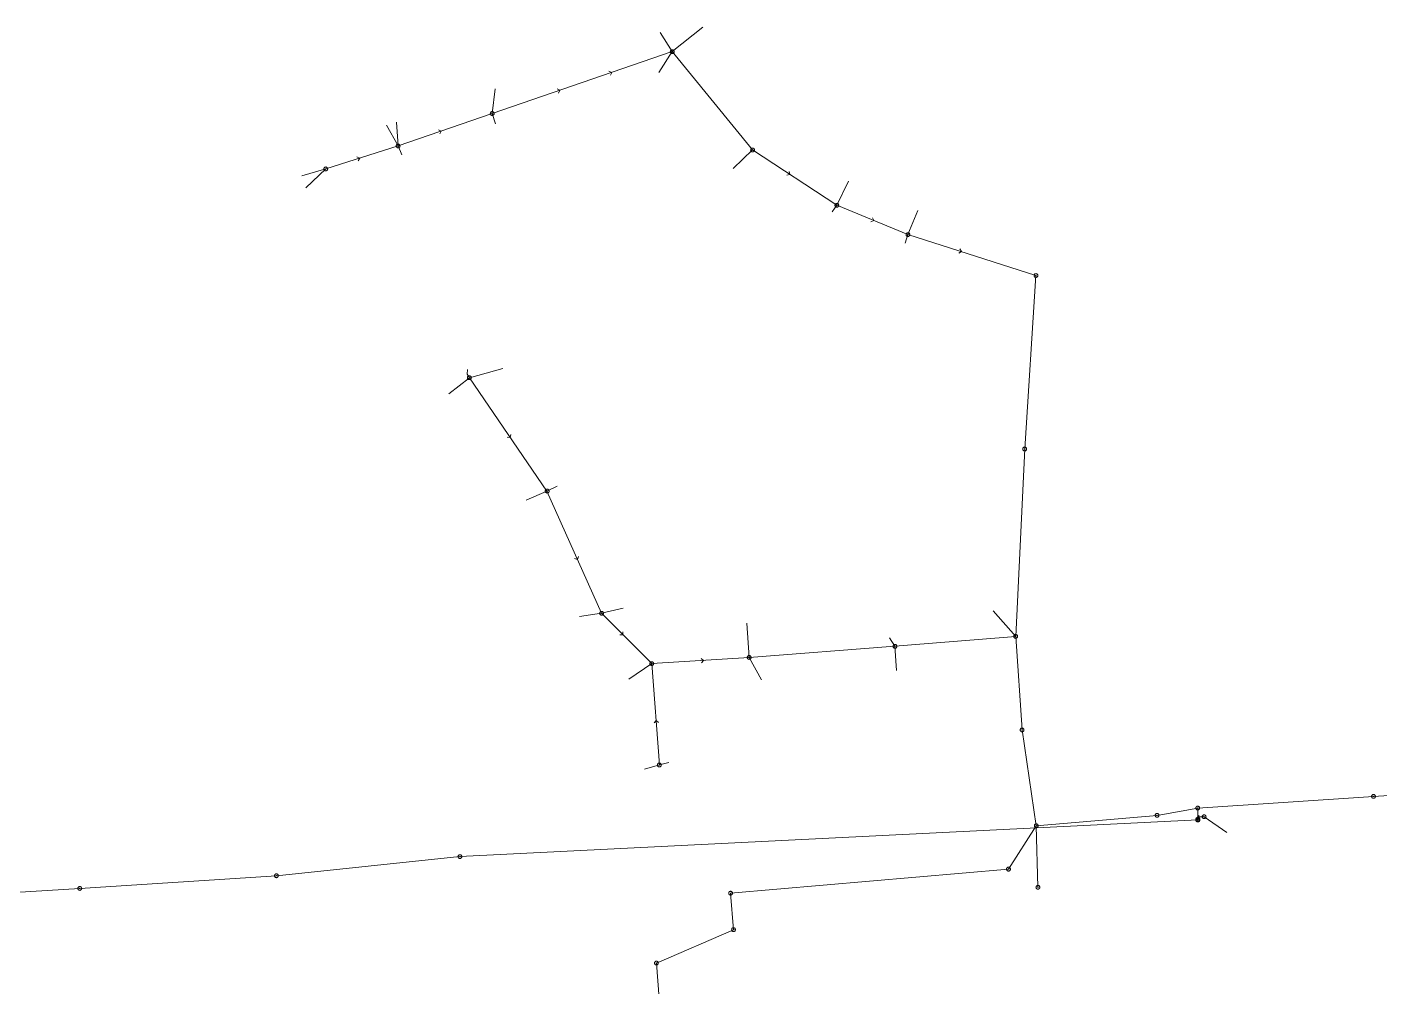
# Model space of a CAD drawing. Header units: metres. Extents: x 25504150 to 25508618, y 6694193 to 6702753.
# Drawn here: x 25507759.9 to 25508088.6, y 6697640.1 to 6697873.4 of the extents above; entities that cross this region are included whole.
import ezdxf

# ---------------------------------------------------------------- set-up
doc = ezdxf.new("R2010")
doc.units = ezdxf.units.M
for name, pattern in [('Paineviemariputket', [0]), ('Paineviemarivarusteet', [0]), ('Psewer_node', [0]), ('Sewer_node', [0]), ('Viemariputket', [0]), ('Viemarivarusteet', [0])]:
    doc.linetypes.add(name, pattern=pattern)
for name, color, linetype, lineweight in [('Paineviemariputket', 7, 'Paineviemariputket', 0), ('Paineviemarivarusteet', 7, 'Paineviemarivarusteet', 0), ('Psewer_node', 7, 'Psewer_node', 0), ('Sewer_node', 7, 'Sewer_node', 0), ('Viemariputket', 7, 'Viemariputket', 0), ('Viemarivarusteet', 7, 'Viemarivarusteet', 0)]:
    doc.layers.add(name, color=color, linetype=linetype, lineweight=lineweight)

msp = doc.modelspace()

# ---------------------------------------------------------------- linework, layer by layer
at = {"layer": 'Paineviemariputket', "color": 1, "linetype": 'Continuous', "lineweight": 15}
msp.add_line((25507865.08, 6697671.75, 44.28), (25508044.38, 6697680.72), dxfattribs=at)
at = {"layer": 'Paineviemarivarusteet', "color": 32, "true_color": 0xb46600}
msp.add_point((25508044.38, 6697680.72), dxfattribs=at)
at = {"layer": 'Psewer_node', "color": 14, "linetype": 'Continuous', "true_color": 0xa60000}
for p, q in [((25508043.86, 6697680.7), (25508044.62, 6697681.18)), ((25508044.66, 6697680.28), (25508043.86, 6697680.7)), ((25508044.62, 6697681.18), (25508044.66, 6697680.28))]:
    msp.add_line(p, q, dxfattribs=at)
at = {"layer": 'Psewer_node', "color": 14, "linetype": 'Continuous', "true_color": 0xa60000, "flags": 128}
msp.add_lwpolyline([(25508044.9, 6697680.72), (25508044.89, 6697680.8), (25508044.87, 6697680.88), (25508044.84, 6697680.96), (25508044.8, 6697681.03), (25508044.75, 6697681.09), (25508044.69, 6697681.14), (25508044.62, 6697681.18), (25508044.54, 6697681.21), (25508044.46, 6697681.23), (25508044.38, 6697681.24), (25508044.3, 6697681.23), (25508044.22, 6697681.21), (25508044.14, 6697681.18), (25508044.07, 6697681.14), (25508044.01, 6697681.09), (25508043.96, 6697681.03), (25508043.92, 6697680.96), (25508043.89, 6697680.88), (25508043.87, 6697680.8), (25508043.86, 6697680.72), (25508043.87, 6697680.64), (25508043.89, 6697680.56), (25508043.92, 6697680.48), (25508043.96, 6697680.41), (25508044.01, 6697680.35), (25508044.07, 6697680.3), (25508044.14, 6697680.26), (25508044.22, 6697680.23), (25508044.3, 6697680.21), (25508044.38, 6697680.2), (25508044.46, 6697680.21), (25508044.54, 6697680.23), (25508044.62, 6697680.26), (25508044.69, 6697680.3), (25508044.75, 6697680.35), (25508044.8, 6697680.41), (25508044.84, 6697680.48), (25508044.87, 6697680.56), (25508044.89, 6697680.64)], close=True, dxfattribs=at)
at = {"layer": 'Sewer_node', "color": 46, "linetype": 'Continuous', "true_color": 0x7f5f00}
msp.add_line((25508043.99, 6697681.02), (25508044.7, 6697681.75), dxfattribs=at)
at = {"layer": 'Sewer_node', "color": 46, "linetype": 'Continuous', "true_color": 0x7f5f00, "flags": 128}
for points, elevation in [([(25507917.12, 6697867.4), (25507917.11, 6697867.47), (25507917.1, 6697867.54), (25507917.07, 6697867.61), (25507917.03, 6697867.67), (25507916.99, 6697867.73), (25507916.93, 6697867.77), (25507916.87, 6697867.81), (25507916.8, 6697867.84), (25507916.73, 6697867.85), (25507916.66, 6697867.86), (25507916.59, 6697867.85), (25507916.52, 6697867.84), (25507916.45, 6697867.81), (25507916.39, 6697867.77), (25507916.33, 6697867.73), (25507916.29, 6697867.67), (25507916.25, 6697867.61), (25507916.22, 6697867.54), (25507916.21, 6697867.47), (25507916.2, 6697867.4), (25507916.21, 6697867.33), (25507916.22, 6697867.26), (25507916.25, 6697867.19), (25507916.29, 6697867.13), (25507916.33, 6697867.07), (25507916.39, 6697867.03), (25507916.45, 6697866.99), (25507916.52, 6697866.96), (25507916.59, 6697866.95), (25507916.66, 6697866.94), (25507916.73, 6697866.95), (25507916.8, 6697866.96), (25507916.87, 6697866.99), (25507916.93, 6697867.03), (25507916.99, 6697867.07), (25507917.03, 6697867.13), (25507917.07, 6697867.19), (25507917.1, 6697867.26), (25507917.11, 6697867.33)], 46.14), ([(25507873.38, 6697852.36), (25507873.37, 6697852.43), (25507873.36, 6697852.5), (25507873.33, 6697852.57), (25507873.29, 6697852.63), (25507873.25, 6697852.69), (25507873.19, 6697852.73), (25507873.13, 6697852.77), (25507873.06, 6697852.8), (25507872.99, 6697852.81), (25507872.92, 6697852.82), (25507872.85, 6697852.81), (25507872.78, 6697852.8), (25507872.71, 6697852.77), (25507872.65, 6697852.73), (25507872.59, 6697852.69), (25507872.55, 6697852.63), (25507872.51, 6697852.57), (25507872.48, 6697852.5), (25507872.47, 6697852.43), (25507872.46, 6697852.36), (25507872.47, 6697852.29), (25507872.48, 6697852.22), (25507872.51, 6697852.15), (25507872.55, 6697852.09), (25507872.59, 6697852.03), (25507872.65, 6697851.99), (25507872.71, 6697851.95), (25507872.78, 6697851.92), (25507872.85, 6697851.91), (25507872.92, 6697851.9), (25507872.99, 6697851.91), (25507873.06, 6697851.92), (25507873.13, 6697851.95), (25507873.19, 6697851.99), (25507873.25, 6697852.03), (25507873.29, 6697852.09), (25507873.33, 6697852.15), (25507873.36, 6697852.22), (25507873.37, 6697852.29)], 45.2), ([(25507850.52, 6697844.48), (25507850.51, 6697844.55), (25507850.5, 6697844.62), (25507850.47, 6697844.69), (25507850.43, 6697844.75), (25507850.39, 6697844.81), (25507850.33, 6697844.85), (25507850.27, 6697844.89), (25507850.2, 6697844.92), (25507850.13, 6697844.93), (25507850.06, 6697844.94), (25507849.99, 6697844.93), (25507849.92, 6697844.92), (25507849.85, 6697844.89), (25507849.79, 6697844.85), (25507849.73, 6697844.81), (25507849.69, 6697844.75), (25507849.65, 6697844.69), (25507849.62, 6697844.62), (25507849.61, 6697844.55), (25507849.6, 6697844.48), (25507849.61, 6697844.41), (25507849.62, 6697844.34), (25507849.65, 6697844.27), (25507849.69, 6697844.21), (25507849.73, 6697844.15), (25507849.79, 6697844.11), (25507849.85, 6697844.07), (25507849.92, 6697844.04), (25507849.99, 6697844.03), (25507850.06, 6697844.02), (25507850.13, 6697844.03), (25507850.2, 6697844.04), (25507850.27, 6697844.07), (25507850.33, 6697844.11), (25507850.39, 6697844.15), (25507850.43, 6697844.21), (25507850.47, 6697844.27), (25507850.5, 6697844.34), (25507850.51, 6697844.41)], 45.44), ([(25507936.64, 6697843.49), (25507936.63, 6697843.56), (25507936.62, 6697843.63), (25507936.59, 6697843.7), (25507936.55, 6697843.76), (25507936.51, 6697843.82), (25507936.45, 6697843.86), (25507936.39, 6697843.9), (25507936.32, 6697843.93), (25507936.25, 6697843.94), (25507936.18, 6697843.95), (25507936.11, 6697843.94), (25507936.04, 6697843.93), (25507935.97, 6697843.9), (25507935.91, 6697843.86), (25507935.85, 6697843.82), (25507935.81, 6697843.76), (25507935.77, 6697843.7), (25507935.74, 6697843.63), (25507935.73, 6697843.56), (25507935.72, 6697843.49), (25507935.73, 6697843.42), (25507935.74, 6697843.35), (25507935.77, 6697843.28), (25507935.81, 6697843.22), (25507935.85, 6697843.16), (25507935.91, 6697843.12), (25507935.97, 6697843.08), (25507936.04, 6697843.05), (25507936.11, 6697843.04), (25507936.18, 6697843.03), (25507936.25, 6697843.04), (25507936.32, 6697843.05), (25507936.39, 6697843.08), (25507936.45, 6697843.12), (25507936.51, 6697843.16), (25507936.55, 6697843.22), (25507936.59, 6697843.28), (25507936.62, 6697843.35), (25507936.63, 6697843.42)], 44.83), ([(25507832.95, 6697838.89), (25507832.94, 6697838.96), (25507832.93, 6697839.04), (25507832.9, 6697839.1), (25507832.86, 6697839.17), (25507832.81, 6697839.22), (25507832.76, 6697839.27), (25507832.69, 6697839.31), (25507832.63, 6697839.34), (25507832.55, 6697839.35), (25507832.48, 6697839.36), (25507832.41, 6697839.35), (25507832.33, 6697839.34), (25507832.27, 6697839.31), (25507832.2, 6697839.27), (25507832.15, 6697839.22), (25507832.1, 6697839.17), (25507832.06, 6697839.1), (25507832.03, 6697839.04), (25507832.02, 6697838.96), (25507832.01, 6697838.89), (25507832.02, 6697838.82), (25507832.03, 6697838.74), (25507832.06, 6697838.68), (25507832.1, 6697838.61), (25507832.15, 6697838.56), (25507832.2, 6697838.51), (25507832.27, 6697838.47), (25507832.33, 6697838.44), (25507832.41, 6697838.43), (25507832.48, 6697838.42), (25507832.55, 6697838.43), (25507832.63, 6697838.44), (25507832.69, 6697838.47), (25507832.76, 6697838.51), (25507832.81, 6697838.56), (25507832.86, 6697838.61), (25507832.9, 6697838.68), (25507832.93, 6697838.74), (25507832.94, 6697838.82)], 44.78), ([(25507957.12, 6697830.05), (25507957.11, 6697830.12), (25507957.1, 6697830.19), (25507957.07, 6697830.26), (25507957.03, 6697830.32), (25507956.99, 6697830.38), (25507956.93, 6697830.42), (25507956.87, 6697830.46), (25507956.8, 6697830.49), (25507956.73, 6697830.5), (25507956.66, 6697830.51), (25507956.59, 6697830.5), (25507956.52, 6697830.49), (25507956.45, 6697830.46), (25507956.39, 6697830.42), (25507956.33, 6697830.38), (25507956.29, 6697830.32), (25507956.25, 6697830.26), (25507956.22, 6697830.19), (25507956.21, 6697830.12), (25507956.2, 6697830.05), (25507956.21, 6697829.98), (25507956.22, 6697829.91), (25507956.25, 6697829.84), (25507956.29, 6697829.78), (25507956.33, 6697829.72), (25507956.39, 6697829.68), (25507956.45, 6697829.64), (25507956.52, 6697829.61), (25507956.59, 6697829.6), (25507956.66, 6697829.59), (25507956.73, 6697829.6), (25507956.8, 6697829.61), (25507956.87, 6697829.64), (25507956.93, 6697829.68), (25507956.99, 6697829.72), (25507957.03, 6697829.78), (25507957.07, 6697829.84), (25507957.1, 6697829.91), (25507957.11, 6697829.98)], 44.3), ([(25507974.4, 6697822.93), (25507974.39, 6697823), (25507974.38, 6697823.07), (25507974.35, 6697823.14), (25507974.31, 6697823.2), (25507974.27, 6697823.26), (25507974.21, 6697823.3), (25507974.15, 6697823.34), (25507974.08, 6697823.37), (25507974.01, 6697823.38), (25507973.94, 6697823.39), (25507973.87, 6697823.38), (25507973.8, 6697823.37), (25507973.73, 6697823.34), (25507973.67, 6697823.3), (25507973.61, 6697823.26), (25507973.57, 6697823.2), (25507973.53, 6697823.14), (25507973.5, 6697823.07), (25507973.49, 6697823), (25507973.48, 6697822.93), (25507973.49, 6697822.86), (25507973.5, 6697822.79), (25507973.53, 6697822.72), (25507973.57, 6697822.66), (25507973.61, 6697822.6), (25507973.67, 6697822.56), (25507973.73, 6697822.52), (25507973.8, 6697822.49), (25507973.87, 6697822.48), (25507973.94, 6697822.47), (25507974.01, 6697822.48), (25507974.08, 6697822.49), (25507974.15, 6697822.52), (25507974.21, 6697822.56), (25507974.27, 6697822.6), (25507974.31, 6697822.66), (25507974.35, 6697822.72), (25507974.38, 6697822.79), (25507974.39, 6697822.86)], 43.79), ([(25508005.51, 6697812.98), (25508005.5, 6697813.05), (25508005.49, 6697813.12), (25508005.46, 6697813.19), (25508005.42, 6697813.25), (25508005.38, 6697813.31), (25508005.32, 6697813.35), (25508005.26, 6697813.39), (25508005.19, 6697813.42), (25508005.12, 6697813.43), (25508005.05, 6697813.44), (25508004.98, 6697813.43), (25508004.91, 6697813.42), (25508004.84, 6697813.39), (25508004.78, 6697813.35), (25508004.72, 6697813.31), (25508004.68, 6697813.25), (25508004.64, 6697813.19), (25508004.61, 6697813.12), (25508004.6, 6697813.05), (25508004.59, 6697812.98), (25508004.6, 6697812.91), (25508004.61, 6697812.84), (25508004.64, 6697812.77), (25508004.68, 6697812.71), (25508004.72, 6697812.65), (25508004.78, 6697812.61), (25508004.84, 6697812.57), (25508004.91, 6697812.54), (25508004.98, 6697812.53), (25508005.05, 6697812.52), (25508005.12, 6697812.53), (25508005.19, 6697812.54), (25508005.26, 6697812.57), (25508005.32, 6697812.61), (25508005.38, 6697812.65), (25508005.42, 6697812.71), (25508005.46, 6697812.77), (25508005.49, 6697812.84), (25508005.5, 6697812.91)], 43.63), ([(25507867.83, 6697788.14), (25507867.82, 6697788.21), (25507867.81, 6697788.28), (25507867.78, 6697788.35), (25507867.74, 6697788.41), (25507867.7, 6697788.47), (25507867.64, 6697788.51), (25507867.58, 6697788.55), (25507867.51, 6697788.58), (25507867.44, 6697788.59), (25507867.37, 6697788.6), (25507867.3, 6697788.59), (25507867.23, 6697788.58), (25507867.16, 6697788.55), (25507867.1, 6697788.51), (25507867.04, 6697788.47), (25507867, 6697788.41), (25507866.96, 6697788.35), (25507866.93, 6697788.28), (25507866.92, 6697788.21), (25507866.91, 6697788.14), (25507866.92, 6697788.07), (25507866.93, 6697788), (25507866.96, 6697787.93), (25507867, 6697787.87), (25507867.04, 6697787.81), (25507867.1, 6697787.77), (25507867.16, 6697787.73), (25507867.23, 6697787.7), (25507867.3, 6697787.69), (25507867.37, 6697787.68), (25507867.44, 6697787.69), (25507867.51, 6697787.7), (25507867.58, 6697787.73), (25507867.64, 6697787.77), (25507867.7, 6697787.81), (25507867.74, 6697787.87), (25507867.78, 6697787.93), (25507867.81, 6697788), (25507867.82, 6697788.07)], 45.07), ([(25508002.78, 6697770.83), (25508002.77, 6697770.9), (25508002.76, 6697770.98), (25508002.73, 6697771.04), (25508002.69, 6697771.11), (25508002.64, 6697771.16), (25508002.59, 6697771.21), (25508002.52, 6697771.25), (25508002.46, 6697771.28), (25508002.38, 6697771.29), (25508002.31, 6697771.3), (25508002.24, 6697771.29), (25508002.16, 6697771.28), (25508002.1, 6697771.25), (25508002.03, 6697771.21), (25508001.98, 6697771.16), (25508001.93, 6697771.11), (25508001.89, 6697771.04), (25508001.86, 6697770.98), (25508001.85, 6697770.9), (25508001.84, 6697770.83), (25508001.85, 6697770.76), (25508001.86, 6697770.68), (25508001.89, 6697770.62), (25508001.93, 6697770.55), (25508001.98, 6697770.5), (25508002.03, 6697770.45), (25508002.1, 6697770.41), (25508002.16, 6697770.38), (25508002.24, 6697770.37), (25508002.31, 6697770.36), (25508002.38, 6697770.37), (25508002.46, 6697770.38), (25508002.52, 6697770.41), (25508002.59, 6697770.45), (25508002.64, 6697770.5), (25508002.69, 6697770.55), (25508002.73, 6697770.62), (25508002.76, 6697770.68), (25508002.77, 6697770.76)], 40.58), ([(25507886.76, 6697760.59), (25507886.75, 6697760.66), (25507886.74, 6697760.74), (25507886.71, 6697760.8), (25507886.67, 6697760.87), (25507886.62, 6697760.92), (25507886.57, 6697760.97), (25507886.5, 6697761.01), (25507886.44, 6697761.04), (25507886.36, 6697761.05), (25507886.29, 6697761.06), (25507886.22, 6697761.05), (25507886.14, 6697761.04), (25507886.08, 6697761.01), (25507886.01, 6697760.97), (25507885.96, 6697760.92), (25507885.91, 6697760.87), (25507885.87, 6697760.8), (25507885.84, 6697760.74), (25507885.83, 6697760.66), (25507885.82, 6697760.59), (25507885.83, 6697760.52), (25507885.84, 6697760.44), (25507885.87, 6697760.38), (25507885.91, 6697760.31), (25507885.96, 6697760.26), (25507886.01, 6697760.21), (25507886.08, 6697760.17), (25507886.14, 6697760.14), (25507886.22, 6697760.13), (25507886.29, 6697760.12), (25507886.36, 6697760.13), (25507886.44, 6697760.14), (25507886.5, 6697760.17), (25507886.57, 6697760.21), (25507886.62, 6697760.26), (25507886.67, 6697760.31), (25507886.71, 6697760.38), (25507886.74, 6697760.44), (25507886.75, 6697760.52)], 45.35), ([(25507899.96, 6697730.9), (25507899.95, 6697730.97), (25507899.94, 6697731.04), (25507899.91, 6697731.11), (25507899.87, 6697731.17), (25507899.83, 6697731.23), (25507899.77, 6697731.27), (25507899.71, 6697731.31), (25507899.64, 6697731.34), (25507899.57, 6697731.35), (25507899.5, 6697731.36), (25507899.43, 6697731.35), (25507899.36, 6697731.34), (25507899.29, 6697731.31), (25507899.23, 6697731.27), (25507899.17, 6697731.23), (25507899.13, 6697731.17), (25507899.09, 6697731.11), (25507899.06, 6697731.04), (25507899.05, 6697730.97), (25507899.04, 6697730.9), (25507899.05, 6697730.83), (25507899.06, 6697730.76), (25507899.09, 6697730.69), (25507899.13, 6697730.63), (25507899.17, 6697730.57), (25507899.23, 6697730.53), (25507899.29, 6697730.49), (25507899.36, 6697730.46), (25507899.43, 6697730.45), (25507899.5, 6697730.44), (25507899.57, 6697730.45), (25507899.64, 6697730.46), (25507899.71, 6697730.49), (25507899.77, 6697730.53), (25507899.83, 6697730.57), (25507899.87, 6697730.63), (25507899.91, 6697730.69), (25507899.94, 6697730.76), (25507899.95, 6697730.83)], 43.03), ([(25508000.58, 6697725.27), (25508000.57, 6697725.34), (25508000.56, 6697725.41), (25508000.53, 6697725.48), (25508000.49, 6697725.54), (25508000.45, 6697725.6), (25508000.39, 6697725.64), (25508000.33, 6697725.68), (25508000.26, 6697725.71), (25508000.19, 6697725.72), (25508000.12, 6697725.73), (25508000.05, 6697725.72), (25507999.98, 6697725.71), (25507999.91, 6697725.68), (25507999.85, 6697725.64), (25507999.79, 6697725.6), (25507999.75, 6697725.54), (25507999.71, 6697725.48), (25507999.68, 6697725.41), (25507999.67, 6697725.34), (25507999.66, 6697725.27), (25507999.67, 6697725.2), (25507999.68, 6697725.13), (25507999.71, 6697725.06), (25507999.75, 6697725), (25507999.79, 6697724.94), (25507999.85, 6697724.9), (25507999.91, 6697724.86), (25507999.98, 6697724.83), (25508000.05, 6697724.82), (25508000.12, 6697724.81), (25508000.19, 6697724.82), (25508000.26, 6697724.83), (25508000.33, 6697724.86), (25508000.39, 6697724.9), (25508000.45, 6697724.94), (25508000.49, 6697725), (25508000.53, 6697725.06), (25508000.56, 6697725.13), (25508000.57, 6697725.2)], 39.67), ([(25507971.25, 6697722.86), (25507971.24, 6697722.93), (25507971.23, 6697723.01), (25507971.2, 6697723.07), (25507971.16, 6697723.14), (25507971.11, 6697723.19), (25507971.06, 6697723.24), (25507970.99, 6697723.28), (25507970.93, 6697723.31), (25507970.85, 6697723.32), (25507970.78, 6697723.33), (25507970.71, 6697723.32), (25507970.63, 6697723.31), (25507970.57, 6697723.28), (25507970.5, 6697723.24), (25507970.45, 6697723.19), (25507970.4, 6697723.14), (25507970.36, 6697723.07), (25507970.33, 6697723.01), (25507970.32, 6697722.93), (25507970.31, 6697722.86), (25507970.32, 6697722.79), (25507970.33, 6697722.71), (25507970.36, 6697722.65), (25507970.4, 6697722.58), (25507970.45, 6697722.53), (25507970.5, 6697722.48), (25507970.57, 6697722.44), (25507970.63, 6697722.41), (25507970.71, 6697722.4), (25507970.78, 6697722.39), (25507970.85, 6697722.4), (25507970.93, 6697722.41), (25507970.99, 6697722.44), (25507971.06, 6697722.48), (25507971.11, 6697722.53), (25507971.16, 6697722.58), (25507971.2, 6697722.65), (25507971.23, 6697722.71), (25507971.24, 6697722.79)], 39.17), ([(25507912.16, 6697718.65), (25507912.15, 6697718.72), (25507912.14, 6697718.79), (25507912.11, 6697718.86), (25507912.07, 6697718.92), (25507912.03, 6697718.98), (25507911.97, 6697719.02), (25507911.91, 6697719.06), (25507911.84, 6697719.09), (25507911.77, 6697719.1), (25507911.7, 6697719.11), (25507911.63, 6697719.1), (25507911.56, 6697719.09), (25507911.49, 6697719.06), (25507911.43, 6697719.02), (25507911.37, 6697718.98), (25507911.33, 6697718.92), (25507911.29, 6697718.86), (25507911.26, 6697718.79), (25507911.25, 6697718.72), (25507911.24, 6697718.65), (25507911.25, 6697718.58), (25507911.26, 6697718.51), (25507911.29, 6697718.44), (25507911.33, 6697718.38), (25507911.37, 6697718.32), (25507911.43, 6697718.28), (25507911.49, 6697718.24), (25507911.56, 6697718.21), (25507911.63, 6697718.2), (25507911.7, 6697718.19), (25507911.77, 6697718.2), (25507911.84, 6697718.21), (25507911.91, 6697718.24), (25507911.97, 6697718.28), (25507912.03, 6697718.32), (25507912.07, 6697718.38), (25507912.11, 6697718.44), (25507912.14, 6697718.51), (25507912.15, 6697718.58)], 41.19), ([(25507935.82, 6697720.15), (25507935.81, 6697720.22), (25507935.8, 6697720.29), (25507935.77, 6697720.36), (25507935.73, 6697720.42), (25507935.69, 6697720.48), (25507935.63, 6697720.52), (25507935.57, 6697720.56), (25507935.5, 6697720.59), (25507935.43, 6697720.6), (25507935.36, 6697720.61), (25507935.29, 6697720.6), (25507935.22, 6697720.59), (25507935.15, 6697720.56), (25507935.09, 6697720.52), (25507935.03, 6697720.48), (25507934.99, 6697720.42), (25507934.95, 6697720.36), (25507934.92, 6697720.29), (25507934.91, 6697720.22), (25507934.9, 6697720.15), (25507934.91, 6697720.08), (25507934.92, 6697720.01), (25507934.95, 6697719.94), (25507934.99, 6697719.88), (25507935.03, 6697719.82), (25507935.09, 6697719.78), (25507935.15, 6697719.74), (25507935.22, 6697719.71), (25507935.29, 6697719.7), (25507935.36, 6697719.69), (25507935.43, 6697719.7), (25507935.5, 6697719.71), (25507935.57, 6697719.74), (25507935.63, 6697719.78), (25507935.69, 6697719.82), (25507935.73, 6697719.88), (25507935.77, 6697719.94), (25507935.8, 6697720.01), (25507935.81, 6697720.08)], 40.2), ([(25508002.14, 6697702.54), (25508002.13, 6697702.61), (25508002.12, 6697702.68), (25508002.09, 6697702.75), (25508002.05, 6697702.81), (25508002.01, 6697702.87), (25508001.95, 6697702.91), (25508001.89, 6697702.95), (25508001.82, 6697702.98), (25508001.75, 6697702.99), (25508001.68, 6697703), (25508001.61, 6697702.99), (25508001.54, 6697702.98), (25508001.47, 6697702.95), (25508001.41, 6697702.91), (25508001.35, 6697702.87), (25508001.31, 6697702.81), (25508001.27, 6697702.75), (25508001.24, 6697702.68), (25508001.23, 6697702.61), (25508001.22, 6697702.54), (25508001.23, 6697702.47), (25508001.24, 6697702.4), (25508001.27, 6697702.33), (25508001.31, 6697702.27), (25508001.35, 6697702.21), (25508001.41, 6697702.17), (25508001.47, 6697702.13), (25508001.54, 6697702.1), (25508001.61, 6697702.09), (25508001.68, 6697702.08), (25508001.75, 6697702.09), (25508001.82, 6697702.1), (25508001.89, 6697702.13), (25508001.95, 6697702.17), (25508002.01, 6697702.21), (25508002.05, 6697702.27), (25508002.09, 6697702.33), (25508002.12, 6697702.4), (25508002.13, 6697702.47)], 39.18), ([(25507914.01, 6697694.02), (25507914, 6697694.09), (25507913.99, 6697694.17), (25507913.96, 6697694.23), (25507913.92, 6697694.3), (25507913.87, 6697694.35), (25507913.82, 6697694.4), (25507913.75, 6697694.44), (25507913.69, 6697694.47), (25507913.61, 6697694.48), (25507913.54, 6697694.49), (25507913.47, 6697694.48), (25507913.39, 6697694.47), (25507913.33, 6697694.44), (25507913.26, 6697694.4), (25507913.21, 6697694.35), (25507913.16, 6697694.3), (25507913.12, 6697694.23), (25507913.09, 6697694.17), (25507913.08, 6697694.09), (25507913.07, 6697694.02), (25507913.08, 6697693.95), (25507913.09, 6697693.87), (25507913.12, 6697693.81), (25507913.16, 6697693.74), (25507913.21, 6697693.69), (25507913.26, 6697693.64), (25507913.33, 6697693.6), (25507913.39, 6697693.57), (25507913.47, 6697693.56), (25507913.54, 6697693.55), (25507913.61, 6697693.56), (25507913.69, 6697693.57), (25507913.75, 6697693.6), (25507913.82, 6697693.64), (25507913.87, 6697693.69), (25507913.92, 6697693.74), (25507913.96, 6697693.81), (25507913.99, 6697693.87), (25507914, 6697693.95)], 41.1), ([(25508087.53, 6697686.38), (25508087.52, 6697686.45), (25508087.51, 6697686.52), (25508087.48, 6697686.59), (25508087.44, 6697686.65), (25508087.4, 6697686.71), (25508087.34, 6697686.75), (25508087.28, 6697686.79), (25508087.21, 6697686.82), (25508087.14, 6697686.83), (25508087.07, 6697686.84), (25508087, 6697686.83), (25508086.93, 6697686.82), (25508086.86, 6697686.79), (25508086.8, 6697686.75), (25508086.74, 6697686.71), (25508086.7, 6697686.65), (25508086.66, 6697686.59), (25508086.63, 6697686.52), (25508086.62, 6697686.45), (25508086.61, 6697686.38), (25508086.62, 6697686.31), (25508086.63, 6697686.24), (25508086.66, 6697686.17), (25508086.7, 6697686.11), (25508086.74, 6697686.05), (25508086.8, 6697686.01), (25508086.86, 6697685.97), (25508086.93, 6697685.94), (25508087, 6697685.93), (25508087.07, 6697685.92), (25508087.14, 6697685.93), (25508087.21, 6697685.94), (25508087.28, 6697685.97), (25508087.34, 6697686.01), (25508087.4, 6697686.05), (25508087.44, 6697686.11), (25508087.48, 6697686.17), (25508087.51, 6697686.24), (25508087.52, 6697686.31)], 39.94), ([(25508044.81, 6697683.55), (25508044.8, 6697683.62), (25508044.79, 6697683.69), (25508044.76, 6697683.76), (25508044.72, 6697683.82), (25508044.68, 6697683.88), (25508044.62, 6697683.92), (25508044.56, 6697683.96), (25508044.49, 6697683.99), (25508044.42, 6697684), (25508044.35, 6697684.01), (25508044.28, 6697684), (25508044.21, 6697683.99), (25508044.14, 6697683.96), (25508044.08, 6697683.92), (25508044.02, 6697683.88), (25508043.98, 6697683.82), (25508043.94, 6697683.76), (25508043.91, 6697683.69), (25508043.9, 6697683.62), (25508043.89, 6697683.55), (25508043.9, 6697683.48), (25508043.91, 6697683.41), (25508043.94, 6697683.34), (25508043.98, 6697683.28), (25508044.02, 6697683.22), (25508044.08, 6697683.18), (25508044.14, 6697683.14), (25508044.21, 6697683.11), (25508044.28, 6697683.1), (25508044.35, 6697683.09), (25508044.42, 6697683.1), (25508044.49, 6697683.11), (25508044.56, 6697683.14), (25508044.62, 6697683.18), (25508044.68, 6697683.22), (25508044.72, 6697683.28), (25508044.76, 6697683.34), (25508044.79, 6697683.41), (25508044.8, 6697683.48)], 39.9), ([(25508005.59, 6697679.25), (25508005.58, 6697679.32), (25508005.57, 6697679.39), (25508005.54, 6697679.46), (25508005.5, 6697679.52), (25508005.46, 6697679.58), (25508005.4, 6697679.62), (25508005.34, 6697679.66), (25508005.27, 6697679.69), (25508005.2, 6697679.7), (25508005.13, 6697679.71), (25508005.06, 6697679.7), (25508004.99, 6697679.69), (25508004.92, 6697679.66), (25508004.86, 6697679.62), (25508004.8, 6697679.58), (25508004.76, 6697679.52), (25508004.72, 6697679.46), (25508004.69, 6697679.39), (25508004.68, 6697679.32), (25508004.67, 6697679.25), (25508004.68, 6697679.18), (25508004.69, 6697679.11), (25508004.72, 6697679.04), (25508004.76, 6697678.98), (25508004.8, 6697678.92), (25508004.86, 6697678.88), (25508004.92, 6697678.84), (25508004.99, 6697678.81), (25508005.06, 6697678.8), (25508005.13, 6697678.79), (25508005.2, 6697678.8), (25508005.27, 6697678.81), (25508005.34, 6697678.84), (25508005.4, 6697678.88), (25508005.46, 6697678.92), (25508005.5, 6697678.98), (25508005.54, 6697679.04), (25508005.57, 6697679.11), (25508005.58, 6697679.18)], 39.81), ([(25508034.95, 6697681.78), (25508034.94, 6697681.85), (25508034.93, 6697681.92), (25508034.9, 6697681.99), (25508034.86, 6697682.05), (25508034.82, 6697682.11), (25508034.76, 6697682.15), (25508034.7, 6697682.19), (25508034.63, 6697682.22), (25508034.56, 6697682.23), (25508034.49, 6697682.24), (25508034.42, 6697682.23), (25508034.35, 6697682.22), (25508034.28, 6697682.19), (25508034.22, 6697682.15), (25508034.16, 6697682.11), (25508034.12, 6697682.05), (25508034.08, 6697681.99), (25508034.05, 6697681.92), (25508034.04, 6697681.85), (25508034.03, 6697681.78), (25508034.04, 6697681.71), (25508034.05, 6697681.64), (25508034.08, 6697681.57), (25508034.12, 6697681.51), (25508034.16, 6697681.45), (25508034.22, 6697681.41), (25508034.28, 6697681.37), (25508034.35, 6697681.34), (25508034.42, 6697681.33), (25508034.49, 6697681.32), (25508034.56, 6697681.33), (25508034.63, 6697681.34), (25508034.7, 6697681.37), (25508034.76, 6697681.41), (25508034.82, 6697681.45), (25508034.86, 6697681.51), (25508034.9, 6697681.57), (25508034.93, 6697681.64), (25508034.94, 6697681.71)], 39.74), ([(25508046.37, 6697681.44), (25508046.36, 6697681.51), (25508046.35, 6697681.58), (25508046.32, 6697681.65), (25508046.28, 6697681.71), (25508046.24, 6697681.77), (25508046.18, 6697681.81), (25508046.12, 6697681.85), (25508046.05, 6697681.88), (25508045.98, 6697681.89), (25508045.91, 6697681.9), (25508045.84, 6697681.89), (25508045.77, 6697681.88), (25508045.7, 6697681.85), (25508045.64, 6697681.81), (25508045.58, 6697681.77), (25508045.54, 6697681.71), (25508045.5, 6697681.65), (25508045.47, 6697681.58), (25508045.46, 6697681.51), (25508045.45, 6697681.44), (25508045.46, 6697681.37), (25508045.47, 6697681.3), (25508045.5, 6697681.23), (25508045.54, 6697681.17), (25508045.58, 6697681.11), (25508045.64, 6697681.07), (25508045.7, 6697681.03), (25508045.77, 6697681), (25508045.84, 6697680.99), (25508045.91, 6697680.98), (25508045.98, 6697680.99), (25508046.05, 6697681), (25508046.12, 6697681.03), (25508046.18, 6697681.07), (25508046.24, 6697681.11), (25508046.28, 6697681.17), (25508046.32, 6697681.23), (25508046.35, 6697681.3), (25508046.36, 6697681.37)], 193.64), ([(25507865.54, 6697671.75), (25507865.53, 6697671.82), (25507865.52, 6697671.89), (25507865.49, 6697671.96), (25507865.45, 6697672.02), (25507865.41, 6697672.08), (25507865.35, 6697672.12), (25507865.29, 6697672.16), (25507865.22, 6697672.19), (25507865.15, 6697672.2), (25507865.08, 6697672.21), (25507865.01, 6697672.2), (25507864.94, 6697672.19), (25507864.87, 6697672.16), (25507864.81, 6697672.12), (25507864.75, 6697672.08), (25507864.71, 6697672.02), (25507864.67, 6697671.96), (25507864.64, 6697671.89), (25507864.63, 6697671.82), (25507864.62, 6697671.75), (25507864.63, 6697671.68), (25507864.64, 6697671.61), (25507864.67, 6697671.54), (25507864.71, 6697671.48), (25507864.75, 6697671.42), (25507864.81, 6697671.38), (25507864.87, 6697671.34), (25507864.94, 6697671.31), (25507865.01, 6697671.3), (25507865.08, 6697671.29), (25507865.15, 6697671.3), (25507865.22, 6697671.31), (25507865.29, 6697671.34), (25507865.35, 6697671.38), (25507865.41, 6697671.42), (25507865.45, 6697671.48), (25507865.49, 6697671.54), (25507865.52, 6697671.61), (25507865.53, 6697671.68)], 46.49), ([(25507820.94, 6697667.09), (25507820.93, 6697667.16), (25507820.92, 6697667.23), (25507820.89, 6697667.3), (25507820.85, 6697667.36), (25507820.81, 6697667.42), (25507820.75, 6697667.46), (25507820.69, 6697667.5), (25507820.62, 6697667.53), (25507820.55, 6697667.54), (25507820.48, 6697667.55), (25507820.41, 6697667.54), (25507820.34, 6697667.53), (25507820.27, 6697667.5), (25507820.21, 6697667.46), (25507820.15, 6697667.42), (25507820.11, 6697667.36), (25507820.07, 6697667.3), (25507820.04, 6697667.23), (25507820.03, 6697667.16), (25507820.02, 6697667.09), (25507820.03, 6697667.02), (25507820.04, 6697666.95), (25507820.07, 6697666.88), (25507820.11, 6697666.82), (25507820.15, 6697666.76), (25507820.21, 6697666.72), (25507820.27, 6697666.68), (25507820.34, 6697666.65), (25507820.41, 6697666.64), (25507820.48, 6697666.63), (25507820.55, 6697666.64), (25507820.62, 6697666.65), (25507820.69, 6697666.68), (25507820.75, 6697666.72), (25507820.81, 6697666.76), (25507820.85, 6697666.82), (25507820.89, 6697666.88), (25507820.92, 6697666.95), (25507820.93, 6697667.02)], 42.91), ([(25507998.84, 6697668.71), (25507998.83, 6697668.78), (25507998.82, 6697668.86), (25507998.79, 6697668.92), (25507998.75, 6697668.99), (25507998.7, 6697669.04), (25507998.65, 6697669.09), (25507998.58, 6697669.13), (25507998.52, 6697669.16), (25507998.44, 6697669.17), (25507998.37, 6697669.18), (25507998.3, 6697669.17), (25507998.22, 6697669.16), (25507998.16, 6697669.13), (25507998.09, 6697669.09), (25507998.04, 6697669.04), (25507997.99, 6697668.99), (25507997.95, 6697668.92), (25507997.92, 6697668.86), (25507997.91, 6697668.78), (25507997.9, 6697668.71), (25507997.91, 6697668.64), (25507997.92, 6697668.56), (25507997.95, 6697668.5), (25507997.99, 6697668.43), (25507998.04, 6697668.38), (25507998.09, 6697668.33), (25507998.16, 6697668.29), (25507998.22, 6697668.26), (25507998.3, 6697668.25), (25507998.37, 6697668.24), (25507998.44, 6697668.25), (25507998.52, 6697668.26), (25507998.58, 6697668.29), (25507998.65, 6697668.33), (25507998.7, 6697668.38), (25507998.75, 6697668.43), (25507998.79, 6697668.5), (25507998.82, 6697668.56), (25507998.83, 6697668.64)], 39.73), ([(25507773.17, 6697664.01), (25507773.16, 6697664.08), (25507773.15, 6697664.15), (25507773.12, 6697664.22), (25507773.08, 6697664.28), (25507773.04, 6697664.34), (25507772.98, 6697664.38), (25507772.92, 6697664.42), (25507772.85, 6697664.45), (25507772.78, 6697664.46), (25507772.71, 6697664.47), (25507772.64, 6697664.46), (25507772.57, 6697664.45), (25507772.5, 6697664.42), (25507772.44, 6697664.38), (25507772.38, 6697664.34), (25507772.34, 6697664.28), (25507772.3, 6697664.22), (25507772.27, 6697664.15), (25507772.26, 6697664.08), (25507772.25, 6697664.01), (25507772.26, 6697663.94), (25507772.27, 6697663.87), (25507772.3, 6697663.8), (25507772.34, 6697663.74), (25507772.38, 6697663.68), (25507772.44, 6697663.64), (25507772.5, 6697663.6), (25507772.57, 6697663.57), (25507772.64, 6697663.56), (25507772.71, 6697663.55), (25507772.78, 6697663.56), (25507772.85, 6697663.57), (25507772.92, 6697663.6), (25507772.98, 6697663.64), (25507773.04, 6697663.68), (25507773.08, 6697663.74), (25507773.12, 6697663.8), (25507773.15, 6697663.87), (25507773.16, 6697663.94)], 39.21), ([(25507931.32, 6697662.86), (25507931.31, 6697662.93), (25507931.3, 6697663), (25507931.27, 6697663.07), (25507931.23, 6697663.13), (25507931.19, 6697663.19), (25507931.13, 6697663.23), (25507931.07, 6697663.27), (25507931, 6697663.3), (25507930.93, 6697663.31), (25507930.86, 6697663.32), (25507930.79, 6697663.31), (25507930.72, 6697663.3), (25507930.65, 6697663.27), (25507930.59, 6697663.23), (25507930.53, 6697663.19), (25507930.49, 6697663.13), (25507930.45, 6697663.07), (25507930.42, 6697663), (25507930.41, 6697662.93), (25507930.4, 6697662.86), (25507930.41, 6697662.79), (25507930.42, 6697662.72), (25507930.45, 6697662.65), (25507930.49, 6697662.59), (25507930.53, 6697662.53), (25507930.59, 6697662.49), (25507930.65, 6697662.45), (25507930.72, 6697662.42), (25507930.79, 6697662.41), (25507930.86, 6697662.4), (25507930.93, 6697662.41), (25507931, 6697662.42), (25507931.07, 6697662.45), (25507931.13, 6697662.49), (25507931.19, 6697662.53), (25507931.23, 6697662.59), (25507931.27, 6697662.65), (25507931.3, 6697662.72), (25507931.31, 6697662.79)], 40.83), ([(25508005.98, 6697664.29), (25508005.97, 6697664.36), (25508005.96, 6697664.43), (25508005.93, 6697664.5), (25508005.89, 6697664.56), (25508005.85, 6697664.62), (25508005.79, 6697664.66), (25508005.73, 6697664.7), (25508005.66, 6697664.73), (25508005.59, 6697664.74), (25508005.52, 6697664.75), (25508005.45, 6697664.74), (25508005.38, 6697664.73), (25508005.31, 6697664.7), (25508005.25, 6697664.66), (25508005.19, 6697664.62), (25508005.15, 6697664.56), (25508005.11, 6697664.5), (25508005.08, 6697664.43), (25508005.07, 6697664.36), (25508005.06, 6697664.29), (25508005.07, 6697664.22), (25508005.08, 6697664.15), (25508005.11, 6697664.08), (25508005.15, 6697664.02), (25508005.19, 6697663.96), (25508005.25, 6697663.92), (25508005.31, 6697663.88), (25508005.38, 6697663.85), (25508005.45, 6697663.84), (25508005.52, 6697663.83), (25508005.59, 6697663.84), (25508005.66, 6697663.85), (25508005.73, 6697663.88), (25508005.79, 6697663.92), (25508005.85, 6697663.96), (25508005.89, 6697664.02), (25508005.93, 6697664.08), (25508005.96, 6697664.15), (25508005.97, 6697664.22)], 39.71), ([(25507932.02, 6697653.99), (25507932.01, 6697654.06), (25507932, 6697654.13), (25507931.97, 6697654.2), (25507931.93, 6697654.26), (25507931.89, 6697654.32), (25507931.83, 6697654.36), (25507931.77, 6697654.4), (25507931.7, 6697654.43), (25507931.63, 6697654.44), (25507931.56, 6697654.45), (25507931.49, 6697654.44), (25507931.42, 6697654.43), (25507931.35, 6697654.4), (25507931.29, 6697654.36), (25507931.23, 6697654.32), (25507931.19, 6697654.26), (25507931.15, 6697654.2), (25507931.12, 6697654.13), (25507931.11, 6697654.06), (25507931.1, 6697653.99), (25507931.11, 6697653.92), (25507931.12, 6697653.85), (25507931.15, 6697653.78), (25507931.19, 6697653.72), (25507931.23, 6697653.66), (25507931.29, 6697653.62), (25507931.35, 6697653.58), (25507931.42, 6697653.55), (25507931.49, 6697653.54), (25507931.56, 6697653.53), (25507931.63, 6697653.54), (25507931.7, 6697653.55), (25507931.77, 6697653.58), (25507931.83, 6697653.62), (25507931.89, 6697653.66), (25507931.93, 6697653.72), (25507931.97, 6697653.78), (25507932, 6697653.85), (25507932.01, 6697653.92)], 40.83), ([(25507913.29, 6697645.88), (25507913.28, 6697645.95), (25507913.27, 6697646.02), (25507913.24, 6697646.09), (25507913.2, 6697646.15), (25507913.16, 6697646.21), (25507913.1, 6697646.25), (25507913.04, 6697646.29), (25507912.97, 6697646.32), (25507912.9, 6697646.33), (25507912.83, 6697646.34), (25507912.76, 6697646.33), (25507912.69, 6697646.32), (25507912.62, 6697646.29), (25507912.56, 6697646.25), (25507912.5, 6697646.21), (25507912.46, 6697646.15), (25507912.42, 6697646.09), (25507912.39, 6697646.02), (25507912.38, 6697645.95), (25507912.37, 6697645.88), (25507912.38, 6697645.81), (25507912.39, 6697645.74), (25507912.42, 6697645.67), (25507912.46, 6697645.61), (25507912.5, 6697645.55), (25507912.56, 6697645.51), (25507912.62, 6697645.47), (25507912.69, 6697645.44), (25507912.76, 6697645.43), (25507912.83, 6697645.42), (25507912.9, 6697645.43), (25507912.97, 6697645.44), (25507913.04, 6697645.47), (25507913.1, 6697645.51), (25507913.16, 6697645.55), (25507913.2, 6697645.61), (25507913.24, 6697645.67), (25507913.27, 6697645.74), (25507913.28, 6697645.81)], 42.3)]:
    msp.add_lwpolyline(points, close=True, dxfattribs=dict(at, elevation=elevation))
for points in [[(25507901.64, 6697861.66), (25507901.96, 6697862.34), (25507901.29, 6697862.66)], [(25507889.05, 6697857.33), (25507889.37, 6697858.01), (25507888.7, 6697858.34)], [(25507860.21, 6697847.41), (25507860.53, 6697848.09), (25507859.86, 6697848.41)], [(25507840.38, 6697840.84), (25507840.72, 6697841.51), (25507840.06, 6697841.85)], [(25507944.49, 6697837.39), (25507945.23, 6697837.55), (25507945.08, 6697838.28)], [(25507964.96, 6697826.05), (25507965.65, 6697826.35), (25507965.36, 6697827.03)], [(25507986.27, 6697818.43), (25507986.93, 6697818.78), (25507986.59, 6697819.44)], [(25507876.55, 6697773.73), (25507877.29, 6697773.61), (25507877.42, 6697774.34)], [(25507892.93, 6697744.23), (25507893.64, 6697743.98), (25507893.9, 6697744.68)], [(25507903.95, 6697725.65), (25507904.7, 6697725.67), (25507904.69, 6697726.41)], [(25507923.81, 6697718.87), (25507924.29, 6697719.45), (25507923.73, 6697719.93)], [(25507913.31, 6697704.38), (25507912.73, 6697704.85), (25507912.26, 6697704.28)]]:
    msp.add_lwpolyline(points, dxfattribs=at)
at = {"layer": 'Viemariputket', "color": 1, "linetype": 'Continuous', "lineweight": 15}
for p, q in [((25507916.66, 6697867.4), (25507924.09, 6697873.37)), ((25507916.66, 6697867.4), (25507913.73, 6697872.01)), ((25507916.66, 6697867.4), (25507872.92, 6697852.36)), ((25507916.66, 6697867.4), (25507913.38, 6697862.33)), ((25507936.18, 6697843.49), (25507916.66, 6697867.4)), ((25507872.92, 6697852.36, 43.16), (25507873.68, 6697858.32, 43.21)), ((25507850.06, 6697844.48, 43.3), (25507849.68, 6697850.29, 42.35)), ((25507872.92, 6697852.36), (25507850.06, 6697844.48, 43.24)), ((25507872.92, 6697852.36), (25507873.76, 6697849.84)), ((25507850.06, 6697844.48, 43.29), (25507847.27, 6697849.49, 43.35)), ((25507850.06, 6697844.48, 43.24), (25507832.48, 6697838.89)), ((25507850.06, 6697844.48, 43.36), (25507850.97, 6697842.28)), ((25507936.18, 6697843.49), (25507931.44, 6697838.97)), ((25507956.66, 6697830.05, 42.16), (25507936.18, 6697843.49)), ((25507832.48, 6697838.89), (25507826.66, 6697837.23)), ((25507832.48, 6697838.89), (25507827.63, 6697834.32)), ((25507956.66, 6697830.05, 42.2), (25507959.53, 6697835.88, 42.27)), ((25507956.66, 6697830.05, 42.24), (25507955.53, 6697828.43, 42.28)), ((25507973.94, 6697822.93), (25507956.66, 6697830.05, 42.14)), ((25507973.94, 6697822.93), (25507976.31, 6697828.77)), ((25507973.94, 6697822.93), (25507973.26, 6697820.82)), ((25508005.05, 6697812.98), (25507973.94, 6697822.93)), ((25508002.31, 6697770.83), (25508005.05, 6697812.98)), ((25507867.37, 6697788.14), (25507862.36, 6697784.26)), ((25507867.37, 6697788.14), (25507875.52, 6697790.42)), ((25507886.23, 6697760.53), (25507867.37, 6697788.14)), ((25508000.12, 6697725.27), (25508002.31, 6697770.83)), ((25507886.23, 6697760.53, 43.19), (25507888.69, 6697761.79, 43.47)), ((25507886.23, 6697760.53, 43.15), (25507881.15, 6697758.41)), ((25507899.5, 6697730.9, 41.14), (25507886.23, 6697760.53, 43.09)), ((25507899.5, 6697730.9), (25507904.71, 6697732.16)), ((25507899.5, 6697730.9), (25507894.12, 6697730.13)), ((25507911.7, 6697718.65), (25507899.5, 6697730.9)), ((25508000.12, 6697725.27), (25507994.69, 6697731.48)), ((25507935.36, 6697720.15), (25507934.76, 6697728.51)), ((25507970.78, 6697722.86), (25507935.36, 6697720.15)), ((25507970.78, 6697722.86), (25507969.47, 6697724.89)), ((25508000.12, 6697725.27), (25507970.78, 6697722.86)), ((25507970.78, 6697722.86), (25507971.14, 6697716.99)), ((25508001.68, 6697702.54), (25508000.12, 6697725.27)), ((25507935.36, 6697720.15), (25507911.7, 6697718.65)), ((25507935.36, 6697720.15), (25507938.36, 6697714.73)), ((25507911.7, 6697718.65), (25507906.11, 6697714.89)), ((25507911.7, 6697718.65, 39.49), (25507913.54, 6697694.02, 39.61)), ((25508005.13, 6697679.25), (25508001.68, 6697702.54)), ((25507913.54, 6697694.02, 39.73), (25507909.92, 6697692.98, 39.82)), ((25507913.54, 6697694.02, 39.74), (25507915.81, 6697694.66, 39.81)), ((25508087.07, 6697686.38), (25508129.74, 6697689.18)), ((25508087.07, 6697686.38, 36.72), (25508044.35, 6697683.55, 36.5)), ((25508034.49, 6697681.78, 36.83), (25508044.35, 6697683.55, 36.63)), ((25508044.35, 6697683.55, 36.47), (25508044.35, 6697681.4, 36.47)), ((25508034.49, 6697681.78), (25508005.13, 6697679.25)), ((25508044.35, 6697681.4), (25508045.92, 6697681.42)), ((25508045.92, 6697681.42), (25508051.45, 6697677.57)), ((25508005.13, 6697679.25), (25507998.37, 6697668.71)), ((25508005.13, 6697679.25), (25508005.52, 6697664.29)), ((25507820.48, 6697667.09, 40.21), (25507865.08, 6697671.75, 44.04)), ((25507772.71, 6697664.01), (25507820.48, 6697667.09)), ((25507998.37, 6697668.71), (25507930.86, 6697662.86)), ((25507712.82, 6697660.4), (25507772.71, 6697664.01)), ((25507930.86, 6697662.86), (25507931.56, 6697653.99)), ((25507931.56, 6697653.99), (25507912.83, 6697645.88)), ((25507912.83, 6697645.88), (25507914.38, 6697625.32))]:
    msp.add_line(p, q, dxfattribs=at)
at = {"layer": 'Viemariputket', "color": 1, "linetype": 'Continuous', "lineweight": 15, "flags": 128}
msp.add_lwpolyline([(25507867.37, 6697788.14), (25507866.83, 6697789.04), (25507866.96, 6697790.12)], dxfattribs=at)
at = {"layer": 'Viemarivarusteet', "color": 1}
for p in [(25507916.66, 6697867.4, 46.14), (25507872.92, 6697852.36, 45.2), (25507850.06, 6697844.48, 45.44), (25507936.18, 6697843.49, 44.83), (25507832.48, 6697838.89, 44.78), (25507956.66, 6697830.05, 44.3), (25507973.94, 6697822.93, 43.79), (25508005.05, 6697812.98, 43.63), (25507867.37, 6697788.14, 45.07), (25508002.31, 6697770.83, 40.58), (25507886.29, 6697760.59, 45.35), (25507899.5, 6697730.9, 43.03), (25507970.78, 6697722.86, 39.17), (25508000.12, 6697725.27, 39.67), (25507935.36, 6697720.15, 40.2), (25507911.7, 6697718.65, 41.19), (25508001.68, 6697702.54, 39.18), (25507913.54, 6697694.02, 41.1), (25508087.07, 6697686.38, 39.94), (25508044.35, 6697683.55, 39.9), (25508034.49, 6697681.78, 39.74), (25508045.91, 6697681.44, 193.64), (25508005.13, 6697679.25, 39.81), (25507865.08, 6697671.75, 46.49), (25507820.48, 6697667.09, 42.91), (25507998.37, 6697668.71, 39.73), (25507772.71, 6697664.01, 39.21), (25508005.52, 6697664.29, 39.71), (25507930.86, 6697662.86, 40.83), (25507931.56, 6697653.99, 40.83), (25507912.83, 6697645.88, 42.3)]:
    msp.add_point(p, dxfattribs=at)
at = {"layer": 'Viemarivarusteet', "color": 30, "true_color": 0xff7f00}
msp.add_point((25508044.35, 6697681.4), dxfattribs=at)

doc.saveas('drawing.dxf')
